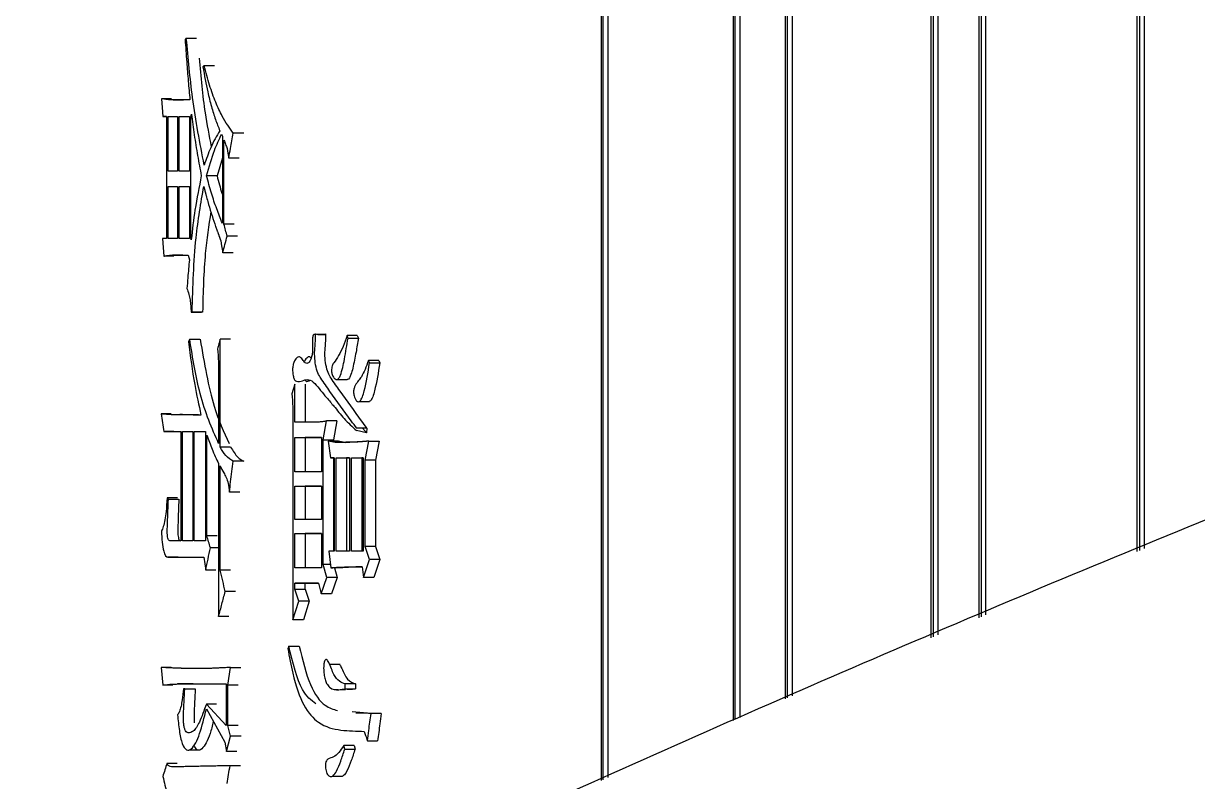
# Model space of a CAD drawing. Header units: millimetres. Extents: x 2063 to 4500, y 825 to 2548.
# Drawn here: x 3139.51 to 3150.23, y 1502.45 to 1509.37 of the extents above; entities that cross this region are included whole.
import ezdxf

# ---------------------------------------------------------------- set-up
doc = ezdxf.new("R2010")
doc.units = ezdxf.units.MM

msp = doc.modelspace()

# ---------------------------------------------------------------- linework, layer by layer
at = {"color": 7, "linetype": 'Continuous', "lineweight": 25}
for p, q in [((3144.782, 1514.124), (3144.782, 1502.461)), ((3144.801, 1502.47), (3144.801, 1514.074)), ((3144.846, 1502.491), (3144.846, 1514.074)), ((3145.988, 1514.074), (3145.988, 1503.01)), ((3146.008, 1503.018), (3146.008, 1514.124)), ((3146.053, 1503.037), (3146.053, 1514.124)), ((3148.232, 1514.074), (3148.232, 1503.948)), ((3149.704, 1504.563), (3149.704, 1514.074)), ((3149.746, 1504.581), (3149.746, 1514.074)), ((3148.255, 1514.024), (3148.255, 1503.957)), ((3148.298, 1503.975), (3148.298, 1514.024)), ((3149.68, 1504.553), (3149.68, 1514.024)), ((3146.464, 1512.001), (3146.464, 1503.209)), ((3146.485, 1503.218), (3146.485, 1511.945)), ((3146.53, 1503.236), (3146.53, 1511.945)), ((3147.795, 1511.945), (3147.795, 1503.765)), ((3147.818, 1503.775), (3147.818, 1512.001)), ((3147.861, 1503.793), (3147.861, 1512.001)), ((3140.993, 1509.239), (3140.982, 1509.228)), ((3141.156, 1508.99), (3141.144, 1508.979)), ((3141.156, 1508.99), (3141.25, 1508.99)), ((3140.858, 1508.687), (3140.765, 1508.687)), ((3141.026, 1508.676), (3140.872, 1508.676)), ((3140.872, 1508.676), (3140.966, 1508.676)), ((3140.778, 1508.525), (3140.813, 1508.525)), ((3140.813, 1508.525), (3140.778, 1508.525)), ((3140.813, 1508.525), (3140.813, 1507.411)), ((3140.826, 1508.525), (3140.913, 1508.525)), ((3140.826, 1508.027), (3140.826, 1508.525)), ((3140.826, 1508.525), (3140.913, 1508.525)), ((3140.913, 1508.525), (3140.913, 1508.027)), ((3140.927, 1508.525), (3141.021, 1508.525)), ((3140.927, 1508.027), (3140.927, 1508.525)), ((3140.927, 1508.525), (3141.021, 1508.525)), ((3141.021, 1508.525), (3141.021, 1508.027)), ((3141.035, 1508.514), (3141.04, 1508.547)), ((3141.035, 1507.432), (3141.035, 1508.514)), ((3141.035, 1508.514), (3141.045, 1508.514)), ((3141.314, 1508.363), (3141.322, 1508.341)), ((3141.322, 1508.341), (3141.322, 1507.551)), ((3141.337, 1507.541), (3141.337, 1508.309)), ((3141.322, 1508.148), (3141.274, 1507.984)), ((3141.475, 1508.146), (3141.381, 1508.146)), ((3140.913, 1508.027), (3140.826, 1508.027)), ((3141.021, 1508.027), (3140.927, 1508.027)), ((3141.273, 1507.984), (3141.178, 1507.984)), ((3140.826, 1507.887), (3140.913, 1507.887)), ((3140.826, 1507.411), (3140.826, 1507.887)), ((3140.826, 1507.887), (3140.913, 1507.887)), ((3140.913, 1507.887), (3140.913, 1507.411)), ((3140.927, 1507.887), (3141.021, 1507.887)), ((3140.927, 1507.411), (3140.927, 1507.887)), ((3140.927, 1507.887), (3141.021, 1507.887)), ((3141.021, 1507.887), (3141.021, 1507.411)), ((3141.431, 1507.541), (3141.337, 1507.541)), ((3141.461, 1507.432), (3141.366, 1507.432)), ((3140.813, 1507.411), (3140.775, 1507.411)), ((3140.913, 1507.411), (3140.826, 1507.411)), ((3141.021, 1507.411), (3140.927, 1507.411)), ((3140.879, 1507.249), (3140.786, 1507.249)), ((3140.867, 1507.259), (3141.01, 1507.259)), ((3140.96, 1507.259), (3140.867, 1507.259)), ((3141.01, 1507.259), (3141.021, 1507.216)), ((3141.42, 1507.281), (3141.325, 1507.281)), ((3141.038, 1506.74), (3141.046, 1506.74)), ((3141.038, 1506.74), (3141.131, 1506.74)), ((3141.14, 1506.74), (3141.046, 1506.74)), ((3141.024, 1506.491), (3141.012, 1506.47)), ((3141.024, 1506.491), (3141.117, 1506.491)), ((3141.302, 1505.507), (3141.302, 1506.491)), ((3141.396, 1506.491), (3141.302, 1506.491)), ((3142.195, 1506.535), (3142.26, 1506.535)), ((3142.555, 1506.524), (3142.461, 1506.524)), ((3142.471, 1506.502), (3142.565, 1506.502)), ((3142.751, 1506.297), (3142.657, 1506.297)), ((3142.667, 1506.275), (3142.657, 1506.297)), ((3142.751, 1506.297), (3142.761, 1506.275)), ((3141.288, 1506.188), (3141.288, 1505.54)), ((3141.983, 1506.08), (3141.958, 1505.994)), ((3141.983, 1505.734), (3141.983, 1506.08)), ((3142.078, 1506.08), (3142.078, 1505.734)), ((3142.368, 1506.123), (3142.463, 1506.123)), ((3142.573, 1505.924), (3142.667, 1505.924)), ((3140.855, 1505.81), (3140.762, 1505.81)), ((3141.967, 1505.777), (3141.967, 1503.928)), ((3142.243, 1505.572), (3142.273, 1505.745)), ((3142.367, 1505.745), (3142.273, 1505.745)), ((3142.367, 1505.745), (3142.338, 1505.572)), ((3140.786, 1505.648), (3140.943, 1505.648)), ((3140.879, 1505.648), (3140.786, 1505.648)), ((3140.943, 1505.648), (3140.943, 1504.652)), ((3140.957, 1505.648), (3141.051, 1505.648)), ((3140.957, 1504.652), (3140.957, 1505.648)), ((3140.957, 1505.648), (3141.051, 1505.648)), ((3141.051, 1505.648), (3141.051, 1504.652)), ((3141.065, 1505.648), (3141.167, 1505.648)), ((3141.065, 1504.652), (3141.065, 1505.648)), ((3141.065, 1505.648), (3141.159, 1505.648)), ((3141.167, 1505.648), (3141.167, 1504.652)), ((3141.181, 1504.696), (3141.181, 1505.615)), ((3141.983, 1505.594), (3142.227, 1505.594)), ((3141.983, 1505.28), (3141.983, 1505.594)), ((3141.983, 1505.594), (3142.078, 1505.594)), ((3142.227, 1505.594), (3142.078, 1505.594)), ((3142.078, 1505.594), (3142.078, 1505.28)), ((3142.227, 1505.594), (3142.227, 1505.28)), ((3142.639, 1505.637), (3142.547, 1505.658)), ((3142.642, 1505.68), (3142.639, 1505.637)), ((3141.396, 1505.507), (3141.302, 1505.507)), ((3142.243, 1505.572), (3142.338, 1505.572)), ((3142.243, 1504.436), (3142.243, 1505.572)), ((3142.289, 1505.561), (3142.309, 1505.41)), ((3142.352, 1505.55), (3142.289, 1505.561)), ((3142.383, 1505.561), (3142.289, 1505.561)), ((3142.338, 1505.572), (3142.338, 1505.561)), ((3142.446, 1505.55), (3142.352, 1505.55)), ((3142.626, 1505.388), (3142.66, 1505.561)), ((3142.66, 1505.561), (3142.754, 1505.561)), ((3142.754, 1505.561), (3142.72, 1505.388)), ((3141.517, 1505.377), (3141.422, 1505.377)), ((3142.309, 1505.41), (3142.345, 1505.41)), ((3142.345, 1505.41), (3142.309, 1505.41)), ((3142.338, 1505.41), (3142.338, 1504.555)), ((3142.345, 1505.41), (3142.345, 1504.555)), ((3142.362, 1505.41), (3142.485, 1505.41)), ((3142.362, 1504.555), (3142.362, 1505.41)), ((3142.362, 1505.41), (3142.456, 1505.41)), ((3142.485, 1505.41), (3142.456, 1505.41)), ((3142.456, 1505.41), (3142.456, 1504.555)), ((3142.485, 1505.41), (3142.485, 1504.555)), ((3142.501, 1505.41), (3142.609, 1505.41)), ((3142.501, 1504.555), (3142.501, 1505.41)), ((3142.501, 1505.41), (3142.595, 1505.41)), ((3142.609, 1505.41), (3142.595, 1505.41)), ((3142.595, 1505.41), (3142.595, 1504.555)), ((3142.609, 1505.41), (3142.609, 1504.555)), ((3142.72, 1505.388), (3142.626, 1505.388)), ((3142.626, 1504.598), (3142.626, 1505.388)), ((3142.72, 1505.388), (3142.72, 1504.598)), ((3141.288, 1505.356), (3141.287, 1503.96)), ((3141.302, 1504.382), (3141.302, 1505.334)), ((3142.227, 1505.28), (3141.983, 1505.28)), ((3141.481, 1505.096), (3141.387, 1505.096)), ((3141.983, 1505.15), (3142.227, 1505.15)), ((3141.983, 1504.847), (3141.983, 1505.15)), ((3141.983, 1505.15), (3142.078, 1505.15)), ((3142.227, 1505.15), (3142.078, 1505.15)), ((3142.078, 1505.15), (3142.078, 1504.847)), ((3142.227, 1505.15), (3142.227, 1504.847)), ((3140.829, 1505.031), (3140.818, 1505.042)), ((3140.911, 1505.042), (3140.818, 1505.042)), ((3140.829, 1505.031), (3140.922, 1505.031)), ((3142.227, 1504.847), (3141.983, 1504.847)), ((3140.943, 1504.652), (3140.842, 1504.652)), ((3140.939, 1504.652), (3140.842, 1504.652)), ((3141.051, 1504.652), (3140.957, 1504.652)), ((3141.167, 1504.652), (3141.065, 1504.652)), ((3141.275, 1504.696), (3141.181, 1504.696)), ((3141.983, 1504.717), (3142.227, 1504.717)), ((3141.983, 1504.404), (3141.983, 1504.717)), ((3141.983, 1504.717), (3142.078, 1504.717)), ((3142.227, 1504.717), (3142.078, 1504.717)), ((3142.078, 1504.717), (3142.078, 1504.404)), ((3142.227, 1504.717), (3142.227, 1504.404)), ((3141.287, 1504.588), (3141.213, 1504.588)), ((3142.296, 1504.555), (3142.312, 1504.404)), ((3142.345, 1504.555), (3142.296, 1504.555)), ((3142.485, 1504.555), (3142.362, 1504.555)), ((3142.609, 1504.555), (3142.501, 1504.555)), ((3142.667, 1504.479), (3142.626, 1504.598)), ((3142.72, 1504.598), (3142.626, 1504.598)), ((3142.72, 1504.598), (3142.761, 1504.479)), ((3140.824, 1504.501), (3141.153, 1504.501)), ((3140.917, 1504.501), (3140.824, 1504.501)), ((3142.276, 1504.317), (3142.243, 1504.436)), ((3142.309, 1504.436), (3142.243, 1504.436)), ((3142.599, 1504.414), (3142.613, 1504.317)), ((3142.613, 1504.317), (3142.667, 1504.479)), ((3142.761, 1504.479), (3142.667, 1504.479)), ((3142.761, 1504.479), (3142.706, 1504.317)), ((3141.264, 1504.382), (3141.17, 1504.382)), ((3141.396, 1504.382), (3141.302, 1504.382)), ((3142.227, 1504.404), (3141.983, 1504.404)), ((3142.224, 1504.166), (3142.276, 1504.317)), ((3142.37, 1504.317), (3142.276, 1504.317)), ((3142.406, 1504.404), (3142.312, 1504.404)), ((3142.37, 1504.317), (3142.318, 1504.166)), ((3142.347, 1504.404), (3142.37, 1504.317)), ((3142.706, 1504.317), (3142.613, 1504.317)), ((3141.983, 1504.209), (3141.983, 1504.263)), ((3142.078, 1504.263), (3141.983, 1504.263)), ((3142.021, 1504.101), (3141.983, 1504.209)), ((3141.983, 1504.209), (3142.078, 1504.209)), ((3142.078, 1504.209), (3142.078, 1504.263)), ((3142.078, 1504.209), (3142.116, 1504.101)), ((3142.201, 1504.263), (3142.224, 1504.166)), ((3141.443, 1504.187), (3141.349, 1504.187)), ((3141.967, 1503.928), (3142.021, 1504.101)), ((3142.116, 1504.101), (3142.021, 1504.101)), ((3142.116, 1504.101), (3142.062, 1503.928)), ((3142.318, 1504.166), (3142.224, 1504.166)), ((3141.382, 1503.96), (3141.287, 1503.96)), ((3142.062, 1503.928), (3141.967, 1503.928)), ((3141.929, 1503.69), (3142.024, 1503.69)), ((3140.855, 1503.495), (3140.762, 1503.495)), ((3140.762, 1503.495), (3140.778, 1503.333)), ((3141.372, 1503.333), (3141.395, 1503.495)), ((3141.395, 1503.495), (3141.49, 1503.495)), ((3142.398, 1503.522), (3142.302, 1503.522)), ((3140.913, 1503.344), (3141.357, 1503.344)), ((3141.007, 1503.344), (3140.913, 1503.344)), ((3141.055, 1503.344), (3141.009, 1503.344)), ((3141.357, 1503.344), (3141.357, 1502.965)), ((3142.539, 1503.344), (3142.444, 1503.344)), ((3142.444, 1503.3), (3142.444, 1503.344)), ((3142.539, 1503.344), (3142.539, 1503.3)), ((3140.871, 1503.333), (3140.778, 1503.333)), ((3140.979, 1503.3), (3140.968, 1503.3)), ((3140.979, 1503.3), (3141.073, 1503.3)), ((3141.372, 1502.965), (3141.372, 1503.333)), ((3142.351, 1503.293), (3142.38, 1503.293)), ((3142.398, 1503.293), (3142.446, 1503.293)), ((3142.444, 1503.3), (3142.539, 1503.3)), ((3141.357, 1502.965), (3141.176, 1503.16)), ((3141.27, 1503.16), (3141.176, 1503.16)), ((3141.176, 1503.116), (3141.346, 1502.813)), ((3142.681, 1503.073), (3142.509, 1503.089)), ((3142.542, 1503.081), (3142.774, 1503.073)), ((3142.774, 1503.073), (3142.681, 1503.073)), ((3141.398, 1502.868), (3141.372, 1502.965)), ((3141.346, 1502.813), (3141.36, 1502.727)), ((3141.36, 1502.727), (3141.398, 1502.868)), ((3141.493, 1502.868), (3141.398, 1502.868)), ((3142.647, 1502.824), (3142.74, 1502.824)), ((3141.018, 1502.741), (3141.112, 1502.741)), ((3141.455, 1502.727), (3141.36, 1502.727)), ((3142.441, 1502.749), (3142.431, 1502.781)), ((3142.441, 1502.749), (3142.535, 1502.749)), ((3142.525, 1502.781), (3142.535, 1502.749)), ((3140.909, 1502.619), (3140.815, 1502.619)), ((3141.487, 1502.597), (3141.392, 1502.597)), ((3142.325, 1502.501), (3142.42, 1502.501))]:
    msp.add_line(p, q, dxfattribs=at)
at = {"color": 7, "linetype": 'Continuous', "lineweight": 25, "flags": 128}
for points in [[(3140.993, 1509.239), (3141.032, 1509.239), (3141.061, 1509.239), (3141.087, 1509.239)], [(3140.765, 1508.687), (3140.771, 1508.606), (3140.778, 1508.525)], [(3141.517, 1508.374), (3141.493, 1508.374), (3141.469, 1508.374), (3141.422, 1508.374)], [(3141.366, 1508.233), (3141.373, 1508.19), (3141.381, 1508.146)], [(3141.038, 1507.4), (3141.036, 1507.416), (3141.035, 1507.432)], [(3140.775, 1507.411), (3140.781, 1507.33), (3140.786, 1507.249)], [(3141.308, 1507.389), (3141.315, 1507.345), (3141.32, 1507.313), (3141.325, 1507.281)], [(3142.471, 1506.502), (3142.469, 1506.508), (3142.465, 1506.516), (3142.461, 1506.524)], [(3142.555, 1506.524), (3142.558, 1506.518), (3142.56, 1506.513), (3142.565, 1506.502)], [(3142.667, 1506.275), (3142.702, 1506.275), (3142.731, 1506.275), (3142.761, 1506.275)], [(3142.642, 1505.68), (3142.6, 1505.68), (3142.574, 1505.68), (3142.548, 1505.68)], [(3141.153, 1504.501), (3141.161, 1504.441), (3141.17, 1504.382)], [(3141.929, 1503.69), (3141.925, 1503.679), (3141.92, 1503.668)], [(3141.466, 1503.333), (3141.42, 1503.333), (3141.372, 1503.333)], [(3141.466, 1502.965), (3141.42, 1502.965), (3141.372, 1502.965)], [(3142.525, 1502.781), (3142.484, 1502.781), (3142.458, 1502.781), (3142.431, 1502.781)]]:
    msp.add_lwpolyline(points, dxfattribs=at)
at = {"color": 7, "linetype": 'Continuous', "lineweight": 25}
for points, knots in [([(3214.929, 1517.398), (3212.368, 1517.373), (3208.788, 1517.338), (3203.519, 1517.059), (3199.054, 1516.724), (3193.738, 1516.158), (3188.169, 1515.385), (3182.356, 1514.375), (3176.384, 1513.119), (3170.308, 1511.608), (3164.17, 1509.837), (3158.005, 1507.803), (3151.842, 1505.504), (3145.705, 1502.939), (3139.617, 1500.108), (3133.597, 1497.014), (3127.664, 1493.66), (3121.835, 1490.048), (3116.125, 1486.182), (3110.55, 1482.068), (3105.123, 1477.711), (3099.857, 1473.116), (3094.766, 1468.292), (3089.861, 1463.244), (3085.154, 1457.981), (3080.656, 1452.511), (3076.378, 1446.843), (3072.329, 1440.986), (3068.52, 1434.949), (3064.958, 1428.743), (3061.653, 1422.379), (3058.612, 1415.866), (3055.843, 1409.217), (3053.352, 1402.443), (3051.147, 1395.555), (3049.232, 1388.566), (3047.614, 1381.489), (3046.296, 1374.335), (3045.283, 1367.118), (3044.579, 1359.851), (3044.186, 1352.547), (3044.107, 1345.219), (3044.344, 1337.881), (3044.898, 1330.546), (3045.77, 1323.228), (3046.96, 1315.941), (3048.469, 1308.699), (3050.294, 1301.514), (3052.434, 1294.401), (3054.888, 1287.374), (3057.653, 1280.445), (3060.725, 1273.629), (3064.103, 1266.938), (3067.78, 1260.386), (3071.754, 1253.986), (3076.019, 1247.751), (3080.57, 1241.693), (3085.402, 1235.824), (3090.509, 1230.158), (3095.886, 1224.705), (3101.332, 1219.658), (3106.806, 1215.006), (3112.264, 1210.736), (3117.889, 1206.694), (3123.67, 1202.885), (3129.598, 1199.317), (3135.66, 1195.995), (3141.846, 1192.925), (3148.143, 1190.112), (3154.536, 1187.56), (3161.011, 1185.274), (3167.549, 1183.257), (3174.124, 1181.515), (3180.697, 1180.05), (3187.191, 1178.868), (3193.48, 1177.971), (3199.004, 1177.388), (3203.887, 1177.02), (3208.711, 1176.78), (3214.685, 1176.663), (3220.202, 1176.774), (3225.471, 1177.045), (3229.936, 1177.383), (3235.252, 1177.948), (3240.821, 1178.721), (3246.634, 1179.731), (3252.605, 1180.987), (3258.681, 1182.498), (3264.819, 1184.269), (3270.985, 1186.303), (3277.148, 1188.602), (3283.285, 1191.168), (3289.373, 1193.998), (3295.393, 1197.092), (3301.325, 1200.446), (3307.155, 1204.059), (3312.864, 1207.924), (3318.44, 1212.038), (3323.867, 1216.396), (3329.133, 1220.99), (3334.224, 1225.814), (3339.129, 1230.862), (3343.836, 1236.125), (3348.334, 1241.595), (3352.612, 1247.263), (3356.661, 1253.12), (3360.47, 1259.157), (3364.032, 1265.363), (3367.337, 1271.728), (3370.38, 1278.24), (3373.141, 1284.891), (3375.479, 1291.173), (3376.757, 1295.278), (3377.32, 1297.087)], [0, 0, 0, 0, 0.0102074, 0.014274, 0.021037, 0.0280561, 0.0355867, 0.0434511, 0.0515783, 0.0599113, 0.0684099, 0.0770439, 0.085791, 0.0946336, 0.1035582, 0.112554, 0.1216124, 0.1307262, 0.1398897, 0.1490979, 0.1583469, 0.1676331, 0.1769537, 0.1863062, 0.1956884, 0.2050985, 0.2145348, 0.2239961, 0.233481, 0.2429885, 0.2525178, 0.262068, 0.2716385, 0.2812287, 0.2908382, 0.3004664, 0.3101132, 0.3197782, 0.3294613, 0.3391624, 0.3488814, 0.3586183, 0.3683733, 0.3781464, 0.387938, 0.3977483, 0.4075776, 0.4174265, 0.4272956, 0.4371854, 0.4470968, 0.4570307, 0.4669882, 0.4769704, 0.486979, 0.4970156, 0.5070822, 0.5171812, 0.5273154, 0.5374882, 0.5477037, 0.5569145, 0.5661226, 0.5753266, 0.5845258, 0.5937191, 0.6029052, 0.6120821, 0.6212471, 0.6303962, 0.6395236, 0.6486197, 0.6576679, 0.6666375, 0.6754633, 0.6839789, 0.6919633, 0.6976055, 0.7035012, 0.7112199, 0.7214273, 0.7254939, 0.7322569, 0.739276, 0.7468066, 0.754671, 0.7627982, 0.7711312, 0.7796298, 0.7882638, 0.7970109, 0.8058535, 0.8147781, 0.8237739, 0.8328323, 0.8419461, 0.8511096, 0.8603178, 0.8695668, 0.878853, 0.8881736, 0.8975261, 0.9069083, 0.9163184, 0.9257547, 0.935216, 0.9447009, 0.9542084, 0.9637377, 0.9732879, 0.9828584, 0.9924486, 1, 1, 1, 1]), ([(3141.156, 1508.082), (3141.117, 1508.282), (3141.048, 1508.644), (3141.01, 1509.056), (3140.993, 1509.239)], [0, 0, 0, 0, 0.555577, 1, 1, 1, 1]), ([(3140.982, 1509.228), (3140.987, 1509.159), (3140.995, 1509.032), (3141.01, 1508.848), (3141.021, 1508.734), (3141.026, 1508.676)], [0, 0, 0, 0, 0.368755, 0.684174, 1, 1, 1, 1]), ([(3141.109, 1509.059), (3141.125, 1508.887), (3141.151, 1508.599), (3141.201, 1508.35), (3141.221, 1508.249)], [0, 0, 0, 0, 0.595013, 1, 1, 1, 1]), ([(3141.144, 1508.979), (3141.158, 1508.901), (3141.181, 1508.772), (3141.221, 1508.616), (3141.258, 1508.496), (3141.285, 1508.429), (3141.299, 1508.395)], [0, 0, 0, 0, 0.345122, 0.565624, 0.783909, 1, 1, 1, 1]), ([(3141.422, 1508.374), (3141.388, 1508.421), (3141.331, 1508.5), (3141.26, 1508.653), (3141.204, 1508.808), (3141.172, 1508.929), (3141.156, 1508.99)], [0, 0, 0, 0, 0.33491, 0.554084, 0.775731, 1, 1, 1, 1]), ([(3140.872, 1508.676), (3140.862, 1508.677), (3140.841, 1508.677), (3140.805, 1508.681), (3140.78, 1508.685), (3140.765, 1508.687)], [0, 0, 0, 0, 0.289216, 0.578434, 1, 1, 1, 1]), ([(3141.04, 1508.547), (3141.048, 1508.484), (3141.065, 1508.354), (3141.095, 1508.166), (3141.118, 1508.045), (3141.13, 1507.984)], [0, 0, 0, 0, 0.320214, 0.659112, 1, 1, 1, 1]), ([(3141.299, 1508.395), (3141.27, 1508.347), (3141.219, 1508.26), (3141.175, 1508.136), (3141.156, 1508.082)], [0, 0, 0, 0, 0.556747, 1, 1, 1, 1]), ([(3141.178, 1507.984), (3141.201, 1508.065), (3141.242, 1508.21), (3141.292, 1508.316), (3141.314, 1508.363)], [0, 0, 0, 0, 0.56355, 1, 1, 1, 1]), ([(3141.337, 1508.309), (3141.342, 1508.296), (3141.351, 1508.271), (3141.361, 1508.246), (3141.366, 1508.233)], [0, 0, 0, 0, 0.499997, 1, 1, 1, 1]), ([(3141.381, 1508.146), (3141.386, 1508.175), (3141.395, 1508.228), (3141.409, 1508.303), (3141.418, 1508.35), (3141.422, 1508.374)], [0, 0, 0, 0, 0.380657, 0.690329, 1, 1, 1, 1]), ([(3141.13, 1507.984), (3141.11, 1507.882), (3141.072, 1507.699), (3141.048, 1507.492), (3141.038, 1507.4)], [0, 0, 0, 0, 0.556532, 1, 1, 1, 1]), ([(3141.322, 1507.551), (3141.305, 1507.594), (3141.27, 1507.68), (3141.221, 1507.823), (3141.193, 1507.93), (3141.178, 1507.984)], [0, 0, 0, 0, 0.334945, 0.666198, 1, 1, 1, 1]), ([(3141.274, 1507.984), (3141.288, 1507.929), (3141.303, 1507.869), (3141.321, 1507.817), (3141.322, 1507.813)], [0, 0, 0, 0, 0.923148, 1, 1, 1, 1]), ([(3141.046, 1506.74), (3141.053, 1506.972), (3141.065, 1507.381), (3141.126, 1507.734), (3141.153, 1507.887)], [0, 0, 0, 0, 0.56492, 1, 1, 1, 1]), ([(3141.153, 1507.887), (3141.153, 1507.884), (3141.154, 1507.881), (3141.155, 1507.876), (3141.157, 1507.871), (3141.158, 1507.867), (3141.159, 1507.862), (3141.16, 1507.858), (3141.161, 1507.854), (3141.162, 1507.849), (3141.163, 1507.844), (3141.164, 1507.841), (3141.165, 1507.837), (3141.166, 1507.833), (3141.168, 1507.827), (3141.169, 1507.821), (3141.171, 1507.813), (3141.178, 1507.789), (3141.194, 1507.73), (3141.212, 1507.67), (3141.236, 1507.595), (3141.25, 1507.552), (3141.263, 1507.516), (3141.265, 1507.508), (3141.268, 1507.5), (3141.271, 1507.492), (3141.273, 1507.486), (3141.275, 1507.48), (3141.278, 1507.472), (3141.281, 1507.464), (3141.284, 1507.456), (3141.286, 1507.45), (3141.288, 1507.445), (3141.289, 1507.442), (3141.29, 1507.438), (3141.292, 1507.434), (3141.293, 1507.43), (3141.294, 1507.427), (3141.296, 1507.423), (3141.297, 1507.419), (3141.298, 1507.415), (3141.3, 1507.412), (3141.301, 1507.409), (3141.302, 1507.405), (3141.303, 1507.401), (3141.305, 1507.397), (3141.306, 1507.394), (3141.307, 1507.391), (3141.308, 1507.389)], [0, 0, 0, 0, 0.012754, 0.019131, 0.0255081, 0.0382621, 0.0446391, 0.0510162, 0.0573932, 0.0701472, 0.0765243, 0.0829013, 0.0892783, 0.0956553, 0.1084094, 0.1211635, 0.1275405, 0.1530491, 0.2551015, 0.4592227, 0.5102396, 0.714344, 0.727098, 0.7398521, 0.7653602, 0.7781143, 0.7908683, 0.8036224, 0.8163764, 0.8418845, 0.8546386, 0.8673926, 0.8801467, 0.8865237, 0.8929007, 0.9056548, 0.9120318, 0.9184088, 0.9247859, 0.9375399, 0.9439169, 0.950294, 0.956671, 0.963048, 0.975802, 0.9821791, 0.9885561, 1, 1, 1, 1]), ([(3141.217, 1507.654), (3141.198, 1507.53), (3141.154, 1507.246), (3141.146, 1506.923), (3141.142, 1506.74)], [0, 0, 0, 0, 0.4353287, 1, 1, 1, 1]), ([(3141.366, 1507.432), (3141.361, 1507.451), (3141.351, 1507.487), (3141.342, 1507.523), (3141.337, 1507.541)], [0, 0, 0, 0, 0.500001, 1, 1, 1, 1]), ([(3141.325, 1507.281), (3141.332, 1507.306), (3141.346, 1507.357), (3141.359, 1507.407), (3141.366, 1507.432)], [0, 0, 0, 0, 0.5, 1, 1, 1, 1]), ([(3140.786, 1507.249), (3140.795, 1507.251), (3140.813, 1507.256), (3140.84, 1507.258), (3140.858, 1507.259), (3140.867, 1507.259)], [0, 0, 0, 0, 0.350188, 0.675022, 1, 1, 1, 1]), ([(3141.021, 1507.216), (3141.016, 1507.162), (3141.008, 1507.075), (3141.001, 1506.988), (3140.999, 1506.956)], [0, 0, 0, 0, 0.632425, 1, 1, 1, 1]), ([(3140.999, 1506.956), (3141.005, 1506.939), (3141.016, 1506.91), (3141.027, 1506.852), (3141.034, 1506.798), (3141.036, 1506.76), (3141.038, 1506.74)], [0, 0, 0, 0, 0.330275, 0.550122, 0.773937, 1, 1, 1, 1]), ([(3141.012, 1506.47), (3141.03, 1506.335), (3141.061, 1506.097), (3141.107, 1505.89), (3141.127, 1505.799)], [0, 0, 0, 0, 0.563405, 1, 1, 1, 1]), ([(3141.288, 1505.54), (3141.227, 1505.678), (3141.117, 1505.929), (3141.052, 1506.317), (3141.024, 1506.491)], [0, 0, 0, 0, 0.551948, 1, 1, 1, 1]), ([(3141.119, 1506.491), (3141.157, 1506.272), (3141.223, 1505.885), (3141.335, 1505.644), (3141.383, 1505.54)], [0, 0, 0, 0, 0.567143, 1, 1, 1, 1]), ([(3141.302, 1506.491), (3141.298, 1506.477), (3141.29, 1506.448), (3141.283, 1506.419), (3141.279, 1506.405)], [0, 0, 0, 0, 0.5, 1, 1, 1, 1]), ([(3142.165, 1506.535), (3142.163, 1506.535), (3142.159, 1506.536), (3142.153, 1506.53), (3142.15, 1506.522), (3142.147, 1506.51), (3142.144, 1506.486), (3142.145, 1506.456), (3142.146, 1506.428), (3142.147, 1506.4), (3142.145, 1506.366), (3142.138, 1506.329), (3142.127, 1506.3), (3142.115, 1506.281), (3142.101, 1506.271), (3142.082, 1506.27), (3142.06, 1506.298), (3142.034, 1506.334), (3142.006, 1506.329), (3141.985, 1506.307), (3141.974, 1506.28), (3141.969, 1506.263), (3141.966, 1506.244), (3141.964, 1506.223), (3141.964, 1506.202), (3141.966, 1506.181), (3141.969, 1506.16), (3141.973, 1506.142), (3141.978, 1506.127), (3141.987, 1506.112), (3142.031, 1506.091), (3142.111, 1506.162), (3142.203, 1506.046), (3142.267, 1505.966), (3142.301, 1505.927), (3142.319, 1505.906), (3142.329, 1505.894), (3142.367, 1505.849), (3142.438, 1505.757), (3142.509, 1505.693), (3142.547, 1505.658)], [0, 0, 0, 0, 0.007379, 0.015024, 0.018576, 0.022154, 0.030149, 0.045285, 0.055171, 0.060604, 0.076118, 0.091429, 0.106287, 0.12239, 0.137957, 0.153423, 0.184306, 0.215478, 0.246922, 0.278293, 0.286938, 0.294859, 0.302435, 0.3101, 0.317992, 0.325694, 0.333597, 0.342062, 0.35006, 0.357798, 0.37381, 0.499189, 0.624194, 0.686833, 0.729214, 0.742073, 0.749377, 0.764857, 0.87447, 1, 1, 1, 1]), ([(3142.55, 1505.678), (3142.533, 1505.701), (3142.451, 1505.812), (3142.341, 1505.965), (3142.24, 1506.106), (3142.194, 1506.18), (3142.173, 1506.25), (3142.164, 1506.332), (3142.166, 1506.415), (3142.174, 1506.482), (3142.172, 1506.527), (3142.171, 1506.54)], [0, 0, 0, 0, 0.102395, 0.511938, 0.690628, 0.751585, 0.813368, 0.867382, 0.913423, 0.973554, 1, 1, 1, 1]), ([(3142.171, 1506.54), (3142.187, 1506.538), (3142.215, 1506.535), (3142.246, 1506.534), (3142.261, 1506.536), (3142.265, 1506.538), (3142.266, 1506.539), (3142.266, 1506.54), (3142.266, 1506.54), (3142.266, 1506.54)], [0, 0, 0, 0, 0.493604, 0.861876, 0.955662, 0.982084, 0.991539, 0.995796, 1, 1, 1, 1]), ([(3142.26, 1506.535), (3142.261, 1506.535), (3142.263, 1506.535), (3142.265, 1506.535), (3142.265, 1506.535), (3142.265, 1506.535), (3142.265, 1506.535), (3142.26, 1506.535), (3142.241, 1506.535), (3142.219, 1506.535), (3142.203, 1506.535), (3142.195, 1506.535)], [0, 0, 0, 0, 0.129284, 0.19753, 0.205182, 0.20766, 0.209322, 0.209922, 0.474182, 0.743585, 1, 1, 1, 1]), ([(3142.642, 1505.68), (3142.626, 1505.703), (3142.543, 1505.814), (3142.434, 1505.967), (3142.333, 1506.108), (3142.287, 1506.182), (3142.267, 1506.252), (3142.258, 1506.334), (3142.261, 1506.417), (3142.268, 1506.482), (3142.266, 1506.526), (3142.266, 1506.54)], [0, 0, 0, 0, 0.102769, 0.513822, 0.691909, 0.752785, 0.814473, 0.868272, 0.914396, 0.973433, 1, 1, 1, 1]), ([(3142.461, 1506.524), (3142.449, 1506.49), (3142.414, 1506.389), (3142.368, 1506.31), (3142.331, 1506.266), (3142.325, 1506.248), (3142.321, 1506.227), (3142.32, 1506.205), (3142.321, 1506.185), (3142.325, 1506.167), (3142.335, 1506.144), (3142.351, 1506.128), (3142.37, 1506.12), (3142.387, 1506.134), (3142.414, 1506.189), (3142.44, 1506.32), (3142.46, 1506.438), (3142.471, 1506.502)], [0, 0, 0, 0, 0.118686, 0.359193, 0.382947, 0.402076, 0.42122, 0.441111, 0.455767, 0.470498, 0.490907, 0.5484, 0.590659, 0.633123, 0.67426, 0.821853, 1, 1, 1, 1]), ([(3142.565, 1506.502), (3142.558, 1506.459), (3142.543, 1506.364), (3142.52, 1506.254), (3142.5, 1506.173), (3142.483, 1506.137), (3142.471, 1506.122), (3142.464, 1506.124), (3142.463, 1506.124)], [0, 0, 0, 0, 0.286836, 0.622371, 0.77209, 0.876707, 0.981619, 1, 1, 1, 1]), ([(3141.279, 1506.405), (3141.282, 1506.365), (3141.287, 1506.294), (3141.287, 1506.221), (3141.288, 1506.188)], [0, 0, 0, 0, 0.558835, 1, 1, 1, 1]), ([(3142.134, 1506.32), (3142.129, 1506.324), (3142.116, 1506.337), (3142.097, 1506.324), (3142.08, 1506.307), (3142.074, 1506.292), (3142.072, 1506.287)], [0, 0, 0, 0, 0.198082, 0.637662, 0.867691, 1, 1, 1, 1]), ([(3142.657, 1506.297), (3142.636, 1506.242), (3142.6, 1506.144), (3142.549, 1506.098), (3142.527, 1506.05), (3142.522, 1506.03), (3142.52, 1506.012), (3142.522, 1505.992), (3142.526, 1505.971), (3142.535, 1505.947), (3142.548, 1505.926), (3142.564, 1505.919), (3142.583, 1505.927), (3142.603, 1505.963), (3142.635, 1506.077), (3142.653, 1506.187), (3142.667, 1506.275)], [0, 0, 0, 0, 0.207426, 0.3671791, 0.4006894, 0.4165576, 0.4312681, 0.4480728, 0.4666486, 0.4972467, 0.5385204, 0.578669, 0.62014, 0.6824247, 0.7472329, 1, 1, 1, 1]), ([(3142.761, 1506.275), (3142.746, 1506.187), (3142.728, 1506.076), (3142.697, 1505.964), (3142.68, 1505.929), (3142.669, 1505.926), (3142.666, 1505.925)], [0, 0, 0, 0, 0.631101, 0.79287, 0.948278, 1, 1, 1, 1]), ([(3142.075, 1506.125), (3142.076, 1506.122), (3142.079, 1506.116), (3142.088, 1506.107), (3142.098, 1506.105), (3142.11, 1506.114), (3142.117, 1506.114), (3142.12, 1506.113)], [0, 0, 0, 0, 0.10465, 0.247836, 0.561594, 0.77082, 1, 1, 1, 1]), ([(3141.958, 1505.994), (3141.961, 1505.954), (3141.967, 1505.883), (3141.967, 1505.81), (3141.967, 1505.777)], [0, 0, 0, 0, 0.558835, 1, 1, 1, 1]), ([(3141.127, 1505.799), (3141.118, 1505.799), (3141.107, 1505.799), (3141.094, 1505.799), (3141.088, 1505.799), (3141.082, 1505.799), (3141.077, 1505.799), (3141.071, 1505.799), (3141.065, 1505.799), (3141.059, 1505.799), (3141.054, 1505.8), (3141.046, 1505.8), (3141.037, 1505.8), (3141.025, 1505.8), (3141.014, 1505.8), (3141.002, 1505.8), (3140.991, 1505.8), (3140.98, 1505.8), (3140.968, 1505.8), (3140.957, 1505.8), (3140.946, 1505.8), (3140.935, 1505.801), (3140.923, 1505.801), (3140.899, 1505.801), (3140.872, 1505.802), (3140.845, 1505.803), (3140.832, 1505.804), (3140.821, 1505.805), (3140.812, 1505.806), (3140.806, 1505.806), (3140.799, 1505.807), (3140.793, 1505.807), (3140.786, 1505.808), (3140.78, 1505.808), (3140.775, 1505.809), (3140.769, 1505.809), (3140.764, 1505.81), (3140.762, 1505.81)], [0, 0, 0, 0, 0.073851, 0.092313, 0.101545, 0.120007, 0.13847, 0.147702, 0.166164, 0.184627, 0.193858, 0.212321, 0.249246, 0.267709, 0.304634, 0.34156, 0.360022, 0.396948, 0.433873, 0.452336, 0.489261, 0.526187, 0.544649, 0.581575, 0.729279, 0.766204, 0.803129, 0.840055, 0.858517, 0.87698, 0.895443, 0.913906, 0.932368, 0.950831, 0.960062, 0.980031, 1, 1, 1, 1]), ([(3141.104, 1505.8), (3141.065, 1505.8), (3141.005, 1505.801), (3140.958, 1505.803), (3140.933, 1505.804), (3140.935, 1505.804), (3140.935, 1505.804)], [0, 0, 0, 0, 0.589994, 0.905714, 0.998278, 1, 1, 1, 1]), ([(3142.195, 1505.734), (3142.159, 1505.734), (3142.088, 1505.734), (3142.018, 1505.734), (3141.983, 1505.734)], [0, 0, 0, 0, 0.499996, 1, 1, 1, 1]), ([(3142.273, 1505.745), (3142.261, 1505.742), (3142.242, 1505.738), (3142.216, 1505.736), (3142.202, 1505.735), (3142.195, 1505.734)], [0, 0, 0, 0, 0.443386, 0.721661, 1, 1, 1, 1]), ([(3141.181, 1505.615), (3141.197, 1505.572), (3141.221, 1505.504), (3141.257, 1505.419), (3141.277, 1505.377), (3141.288, 1505.356)], [0, 0, 0, 0, 0.460317, 0.729933, 1, 1, 1, 1]), ([(3142.602, 1505.68), (3142.61, 1505.672), (3142.62, 1505.659), (3142.632, 1505.645), (3142.637, 1505.639), (3142.638, 1505.638), (3142.639, 1505.637), (3142.639, 1505.637)], [0, 0, 0, 0, 0.578206, 0.877655, 0.960965, 0.986017, 1, 1, 1, 1]), ([(3141.422, 1505.377), (3141.398, 1505.391), (3141.356, 1505.416), (3141.319, 1505.479), (3141.302, 1505.507)], [0, 0, 0, 0, 0.556867, 1, 1, 1, 1]), ([(3141.398, 1505.507), (3141.419, 1505.472), (3141.457, 1505.409), (3141.499, 1505.387), (3141.517, 1505.377)], [0, 0, 0, 0, 0.5628346, 1, 1, 1, 1]), ([(3142.66, 1505.561), (3142.659, 1505.561), (3142.656, 1505.561), (3142.652, 1505.56), (3142.648, 1505.56), (3142.643, 1505.56), (3142.638, 1505.559), (3142.633, 1505.559), (3142.628, 1505.558), (3142.621, 1505.558), (3142.613, 1505.557), (3142.603, 1505.556), (3142.593, 1505.556), (3142.574, 1505.554), (3142.551, 1505.553), (3142.528, 1505.552), (3142.516, 1505.551), (3142.508, 1505.551), (3142.5, 1505.551), (3142.49, 1505.55), (3142.48, 1505.55), (3142.47, 1505.55), (3142.461, 1505.55), (3142.451, 1505.55), (3142.441, 1505.55), (3142.431, 1505.55), (3142.423, 1505.55), (3142.417, 1505.55), (3142.412, 1505.55), (3142.407, 1505.55), (3142.402, 1505.55), (3142.398, 1505.55), (3142.393, 1505.55), (3142.388, 1505.55), (3142.383, 1505.55), (3142.378, 1505.55), (3142.373, 1505.55), (3142.369, 1505.55), (3142.366, 1505.55), (3142.364, 1505.55), (3142.361, 1505.55), (3142.359, 1505.55), (3142.357, 1505.55), (3142.354, 1505.55), (3142.353, 1505.55), (3142.352, 1505.55)], [0, 0, 0, 0, 0.015876, 0.023814, 0.03969, 0.055566, 0.071442, 0.087319, 0.103195, 0.119071, 0.150823, 0.182575, 0.214327, 0.246079, 0.373089, 0.436594, 0.468346, 0.484222, 0.515974, 0.547726, 0.579478, 0.611231, 0.642983, 0.674735, 0.706487, 0.738239, 0.769992, 0.785868, 0.801744, 0.81762, 0.833496, 0.849372, 0.865248, 0.881124, 0.897, 0.912877, 0.928753, 0.944629, 0.952567, 0.960505, 0.968443, 0.976381, 0.984319, 0.988288, 1, 1, 1, 1]), ([(3142.383, 1505.561), (3142.389, 1505.56), (3142.4, 1505.558), (3142.421, 1505.555), (3142.436, 1505.552), (3142.446, 1505.55)], [0, 0, 0, 0, 0.271354, 0.542709, 1, 1, 1, 1]), ([(3142.56, 1505.553), (3142.534, 1505.552), (3142.497, 1505.551), (3142.447, 1505.55), (3142.439, 1505.55), (3142.435, 1505.55), (3142.435, 1505.55), (3142.435, 1505.55)], [0, 0, 0, 0, 0.614445, 0.874941, 0.976381, 0.999372, 1, 1, 1, 1]), ([(3141.387, 1505.096), (3141.39, 1505.127), (3141.398, 1505.189), (3141.41, 1505.283), (3141.418, 1505.346), (3141.422, 1505.377)], [0, 0, 0, 0, 0.331265, 0.665632, 1, 1, 1, 1]), ([(3141.302, 1505.334), (3141.313, 1505.313), (3141.331, 1505.278), (3141.357, 1505.232), (3141.378, 1505.179), (3141.384, 1505.124), (3141.387, 1505.096)], [0, 0, 0, 0, 0.334928, 0.552034, 0.77193, 1, 1, 1, 1]), ([(3140.818, 1505.042), (3140.815, 1505), (3140.81, 1504.931), (3140.798, 1504.843), (3140.784, 1504.777), (3140.771, 1504.751), (3140.765, 1504.739)], [0, 0, 0, 0, 0.348454, 0.571203, 0.789125, 1, 1, 1, 1]), ([(3140.842, 1504.652), (3140.838, 1504.653), (3140.832, 1504.654), (3140.824, 1504.675), (3140.817, 1504.725), (3140.823, 1504.851), (3140.827, 1504.96), (3140.829, 1505.031)], [0, 0, 0, 0, 0.1006488, 0.1620174, 0.226226, 0.4894859, 1, 1, 1, 1]), ([(3140.925, 1505.031), (3140.922, 1504.959), (3140.918, 1504.868), (3140.916, 1504.759), (3140.915, 1504.713), (3140.92, 1504.68), (3140.925, 1504.661), (3140.932, 1504.654), (3140.936, 1504.653), (3140.939, 1504.652)], [0, 0, 0, 0, 0.508679, 0.635593, 0.762629, 0.824653, 0.884116, 0.942606, 1, 1, 1, 1]), ([(3140.765, 1504.739), (3140.769, 1504.671), (3140.776, 1504.577), (3140.803, 1504.509), (3140.817, 1504.503), (3140.824, 1504.501)], [0, 0, 0, 0, 0.57516, 0.790026, 1, 1, 1, 1]), ([(3141.213, 1504.588), (3141.207, 1504.606), (3141.197, 1504.642), (3141.186, 1504.678), (3141.181, 1504.696)], [0, 0, 0, 0, 0.500002, 1, 1, 1, 1]), ([(3141.17, 1504.382), (3141.177, 1504.416), (3141.191, 1504.485), (3141.206, 1504.553), (3141.213, 1504.588)], [0, 0, 0, 0, 0.499999, 1, 1, 1, 1]), ([(3142.312, 1504.404), (3142.314, 1504.404), (3142.318, 1504.404), (3142.326, 1504.405), (3142.335, 1504.406), (3142.343, 1504.407), (3142.349, 1504.407), (3142.353, 1504.408), (3142.358, 1504.408), (3142.363, 1504.408), (3142.367, 1504.409), (3142.372, 1504.409), (3142.376, 1504.409), (3142.386, 1504.41), (3142.418, 1504.411), (3142.455, 1504.413), (3142.488, 1504.413), (3142.497, 1504.413), (3142.502, 1504.414), (3142.506, 1504.414), (3142.511, 1504.414), (3142.516, 1504.414), (3142.52, 1504.414), (3142.525, 1504.414), (3142.53, 1504.414), (3142.535, 1504.414), (3142.539, 1504.414), (3142.544, 1504.414), (3142.549, 1504.414), (3142.553, 1504.414), (3142.557, 1504.414), (3142.56, 1504.414), (3142.563, 1504.414), (3142.565, 1504.414), (3142.567, 1504.414), (3142.57, 1504.414), (3142.572, 1504.414), (3142.574, 1504.414), (3142.577, 1504.414), (3142.579, 1504.414), (3142.582, 1504.414), (3142.584, 1504.414), (3142.586, 1504.414), (3142.589, 1504.414), (3142.591, 1504.414), (3142.593, 1504.414), (3142.596, 1504.414), (3142.598, 1504.414), (3142.599, 1504.414)], [0, 0, 0, 0, 0.016204, 0.048613, 0.081022, 0.11343, 0.129634, 0.145839, 0.162043, 0.178247, 0.194452, 0.210656, 0.22686, 0.243065, 0.307882, 0.567153, 0.631971, 0.648175, 0.664379, 0.680584, 0.696788, 0.712992, 0.729197, 0.745401, 0.761605, 0.777809, 0.794014, 0.810218, 0.826422, 0.842627, 0.858831, 0.866933, 0.875035, 0.883137, 0.89124, 0.899342, 0.907444, 0.915546, 0.923648, 0.93175, 0.939853, 0.947955, 0.956057, 0.964159, 0.972261, 0.980363, 0.988466, 1, 1, 1, 1]), ([(3142.598, 1504.414), (3142.58, 1504.413), (3142.515, 1504.412), (3142.452, 1504.407), (3142.406, 1504.404)], [0, 0, 0, 0, 0.2861994, 1, 1, 1, 1]), ([(3141.349, 1504.187), (3141.341, 1504.22), (3141.325, 1504.285), (3141.31, 1504.35), (3141.302, 1504.382)], [0, 0, 0, 0, 0.500001, 1, 1, 1, 1]), ([(3141.983, 1504.263), (3142.015, 1504.263), (3142.087, 1504.263), (3142.16, 1504.263), (3142.201, 1504.263)], [0, 0, 0, 0, 0.44202, 1, 1, 1, 1]), ([(3142.201, 1504.263), (3142.2, 1504.263), (3142.159, 1504.263), (3142.118, 1504.263), (3142.078, 1504.263)], [0, 0, 0, 0, 0.020471, 1, 1, 1, 1]), ([(3141.287, 1503.96), (3141.298, 1503.998), (3141.318, 1504.074), (3141.338, 1504.149), (3141.349, 1504.187)], [0, 0, 0, 0, 0.5, 1, 1, 1, 1]), ([(3141.92, 1503.668), (3141.934, 1503.591), (3141.971, 1503.389), (3142.062, 1503.125), (3142.218, 1502.959), (3142.405, 1502.916), (3142.548, 1502.913), (3142.619, 1502.911)], [0, 0, 0, 0, 0.1126392, 0.2928879, 0.4749547, 0.7356452, 1, 1, 1, 1]), ([(3142.177, 1503.161), (3142.134, 1503.195), (3142.03, 1503.274), (3141.966, 1503.537), (3141.929, 1503.69)], [0, 0, 0, 0, 0.4182515, 1, 1, 1, 1]), ([(3142.024, 1503.69), (3142.055, 1503.562), (3142.116, 1503.311), (3142.248, 1503.138), (3142.336, 1503.113), (3142.373, 1503.102)], [0, 0, 0, 0, 0.372916, 0.733547, 1, 1, 1, 1]), ([(3142.444, 1503.344), (3142.427, 1503.35), (3142.391, 1503.364), (3142.338, 1503.423), (3142.308, 1503.514), (3142.285, 1503.559), (3142.274, 1503.568), (3142.264, 1503.565), (3142.256, 1503.554), (3142.251, 1503.537), (3142.248, 1503.515), (3142.247, 1503.479), (3142.251, 1503.432), (3142.26, 1503.384), (3142.277, 1503.34), (3142.319, 1503.291), (3142.377, 1503.288), (3142.425, 1503.297), (3142.444, 1503.3)], [0, 0, 0, 0, 0.115518, 0.231634, 0.360314, 0.38877, 0.411137, 0.433609, 0.45467, 0.468652, 0.482629, 0.505933, 0.545458, 0.585905, 0.62732, 0.690876, 0.874624, 1, 1, 1, 1]), ([(3141.395, 1503.495), (3141.392, 1503.495), (3141.384, 1503.494), (3141.373, 1503.494), (3141.359, 1503.493), (3141.341, 1503.492), (3141.319, 1503.491), (3141.297, 1503.49), (3141.276, 1503.489), (3141.254, 1503.488), (3141.233, 1503.487), (3141.215, 1503.486), (3141.197, 1503.485), (3141.18, 1503.485), (3141.158, 1503.484), (3141.141, 1503.484), (3141.127, 1503.484), (3141.116, 1503.484), (3141.106, 1503.484), (3141.095, 1503.484), (3141.086, 1503.484), (3141.079, 1503.484), (3141.074, 1503.484), (3141.069, 1503.484), (3141.064, 1503.484), (3141.059, 1503.484), (3141.056, 1503.484), (3141.052, 1503.484), (3141.048, 1503.484), (3141.043, 1503.484), (3141.038, 1503.484), (3141.032, 1503.484), (3141.027, 1503.484), (3141.022, 1503.484), (3141.015, 1503.485), (3141.007, 1503.485), (3140.996, 1503.485), (3140.986, 1503.485), (3140.976, 1503.485), (3140.965, 1503.486), (3140.955, 1503.486), (3140.941, 1503.487), (3140.924, 1503.487), (3140.904, 1503.488), (3140.883, 1503.489), (3140.863, 1503.49), (3140.846, 1503.491), (3140.833, 1503.491), (3140.823, 1503.492), (3140.813, 1503.492), (3140.803, 1503.493), (3140.793, 1503.493), (3140.783, 1503.494), (3140.772, 1503.494), (3140.765, 1503.495), (3140.762, 1503.495)], [0, 0, 0, 0, 0.016501, 0.033002, 0.049503, 0.082504, 0.115506, 0.148508, 0.18151, 0.214512, 0.247513, 0.280515, 0.297016, 0.330018, 0.36302, 0.396021, 0.412522, 0.429023, 0.445524, 0.462025, 0.478526, 0.486776, 0.495027, 0.503277, 0.511528, 0.519778, 0.523903, 0.528029, 0.536279, 0.54453, 0.55278, 0.56103, 0.569281, 0.577531, 0.585782, 0.602283, 0.618784, 0.635284, 0.651785, 0.668286, 0.684787, 0.701288, 0.73429, 0.767292, 0.800293, 0.833295, 0.866297, 0.882798, 0.899299, 0.9158, 0.932301, 0.948801, 0.965302, 0.982651, 1, 1, 1, 1]), ([(3142.396, 1503.52), (3142.402, 1503.508), (3142.424, 1503.46), (3142.467, 1503.369), (3142.513, 1503.352), (3142.539, 1503.344)], [0, 0, 0, 0, 0.12447, 0.525331, 1, 1, 1, 1]), ([(3140.778, 1503.333), (3140.797, 1503.336), (3140.829, 1503.34), (3140.874, 1503.343), (3140.9, 1503.343), (3140.913, 1503.344)], [0, 0, 0, 0, 0.427543, 0.713753, 1, 1, 1, 1]), ([(3140.968, 1503.3), (3140.964, 1503.266), (3140.958, 1503.209), (3140.945, 1503.139), (3140.931, 1503.09), (3140.919, 1503.072), (3140.913, 1503.062)], [0, 0, 0, 0, 0.348649, 0.570981, 0.788219, 1, 1, 1, 1]), ([(3141.176, 1503.16), (3141.155, 1503.101), (3141.119, 1502.998), (3141.061, 1502.907), (3141.019, 1502.895), (3140.993, 1502.902), (3140.981, 1502.925), (3140.972, 1502.954), (3140.967, 1502.999), (3140.968, 1503.119), (3140.974, 1503.221), (3140.979, 1503.3)], [0, 0, 0, 0, 0.23749, 0.42213, 0.564767, 0.621672, 0.660735, 0.693272, 0.725999, 0.787152, 1, 1, 1, 1]), ([(3141.075, 1503.3), (3141.07, 1503.22), (3141.065, 1503.123), (3141.063, 1503.016), (3141.065, 1502.994), (3141.065, 1502.988)], [0, 0, 0, 0, 0.779722, 0.936775, 1, 1, 1, 1]), ([(3142.539, 1503.3), (3142.521, 1503.296), (3142.49, 1503.288), (3142.459, 1503.296), (3142.446, 1503.299)], [0, 0, 0, 0, 0.573402, 1, 1, 1, 1]), ([(3140.913, 1503.062), (3140.918, 1503.013), (3140.927, 1502.917), (3140.953, 1502.789), (3140.995, 1502.732), (3141.053, 1502.749), (3141.119, 1502.88), (3141.156, 1503.037), (3141.176, 1503.116)], [0, 0, 0, 0, 0.127311, 0.25064, 0.376347, 0.501102, 0.745819, 1, 1, 1, 1]), ([(3142.647, 1502.824), (3142.651, 1502.856), (3142.659, 1502.913), (3142.67, 1502.996), (3142.677, 1503.047), (3142.681, 1503.073)], [0, 0, 0, 0, 0.377734, 0.688867, 1, 1, 1, 1]), ([(3142.774, 1503.073), (3142.77, 1503.042), (3142.762, 1502.985), (3142.751, 1502.902), (3142.744, 1502.85), (3142.74, 1502.824)], [0, 0, 0, 0, 0.377799, 0.688899, 1, 1, 1, 1]), ([(3141.24, 1503.002), (3141.23, 1502.963), (3141.202, 1502.849), (3141.149, 1502.753), (3141.095, 1502.728), (3141.073, 1502.767), (3141.065, 1502.782)], [0, 0, 0, 0, 0.215613, 0.638466, 0.853974, 1, 1, 1, 1]), ([(3142.619, 1502.911), (3142.623, 1502.898), (3142.63, 1502.878), (3142.639, 1502.849), (3142.644, 1502.833), (3142.647, 1502.824)], [0, 0, 0, 0, 0.432505, 0.716252, 1, 1, 1, 1]), ([(3142.431, 1502.781), (3142.416, 1502.758), (3142.386, 1502.713), (3142.337, 1502.672), (3142.3, 1502.669), (3142.277, 1502.649), (3142.269, 1502.638), (3142.265, 1502.622), (3142.263, 1502.606), (3142.264, 1502.585), (3142.267, 1502.561), (3142.273, 1502.535), (3142.287, 1502.51), (3142.308, 1502.494), (3142.337, 1502.504), (3142.37, 1502.552), (3142.405, 1502.641), (3142.429, 1502.711), (3142.441, 1502.749), (3142.441, 1502.749)], [0, 0, 0, 0, 0.122963, 0.247031, 0.370505, 0.395962, 0.421667, 0.433716, 0.445798, 0.461982, 0.485013, 0.50855, 0.540716, 0.603687, 0.664288, 0.751122, 0.871606, 0.999878, 1, 1, 1, 1]), ([(3142.535, 1502.749), (3142.523, 1502.713), (3142.5, 1502.642), (3142.465, 1502.558), (3142.437, 1502.509), (3142.423, 1502.505), (3142.419, 1502.503)], [0, 0, 0, 0, 0.3465962, 0.6953672, 0.9290108, 1, 1, 1, 1]), ([(3140.815, 1502.619), (3140.809, 1502.599), (3140.797, 1502.559), (3140.784, 1502.52), (3140.778, 1502.5)], [0, 0, 0, 0, 0.499999, 1, 1, 1, 1]), ([(3140.856, 1502.586), (3140.848, 1502.588), (3140.834, 1502.591), (3140.821, 1502.61), (3140.815, 1502.619)], [0, 0, 0, 0, 0.557581, 1, 1, 1, 1]), ([(3141.392, 1502.597), (3141.373, 1502.597), (3141.334, 1502.596), (3141.277, 1502.595), (3141.22, 1502.594), (3141.173, 1502.593), (3141.127, 1502.592), (3141.08, 1502.591), (3141.025, 1502.59), (3140.979, 1502.589), (3140.937, 1502.588), (3140.907, 1502.587), (3140.878, 1502.587), (3140.863, 1502.586), (3140.856, 1502.586)], [0, 0, 0, 0, 0.1040227, 0.2080454, 0.3120681, 0.4160908, 0.4681022, 0.5721249, 0.6761476, 0.7801703, 0.8321816, 0.9160906, 0.9580452, 1, 1, 1, 1]), ([(3141.366, 1502.435), (3141.37, 1502.462), (3141.379, 1502.516), (3141.388, 1502.57), (3141.392, 1502.597)], [0, 0, 0, 0, 0.4999995, 1, 1, 1, 1]), ([(3140.778, 1502.5), (3140.791, 1502.446), (3140.817, 1502.341), (3140.852, 1502.173), (3140.873, 1502.059), (3140.883, 1502.002)], [0, 0, 0, 0, 0.347854, 0.67337, 1, 1, 1, 1])]:
    msp.add_open_spline(points, degree=3, knots=knots, dxfattribs=at)
msp.add_open_spline([(3140.762, 1505.81), (3140.766, 1505.783), (3140.774, 1505.729), (3140.782, 1505.675), (3140.786, 1505.648)], degree=3, dxfattribs=at)

doc.saveas('drawing.dxf')
